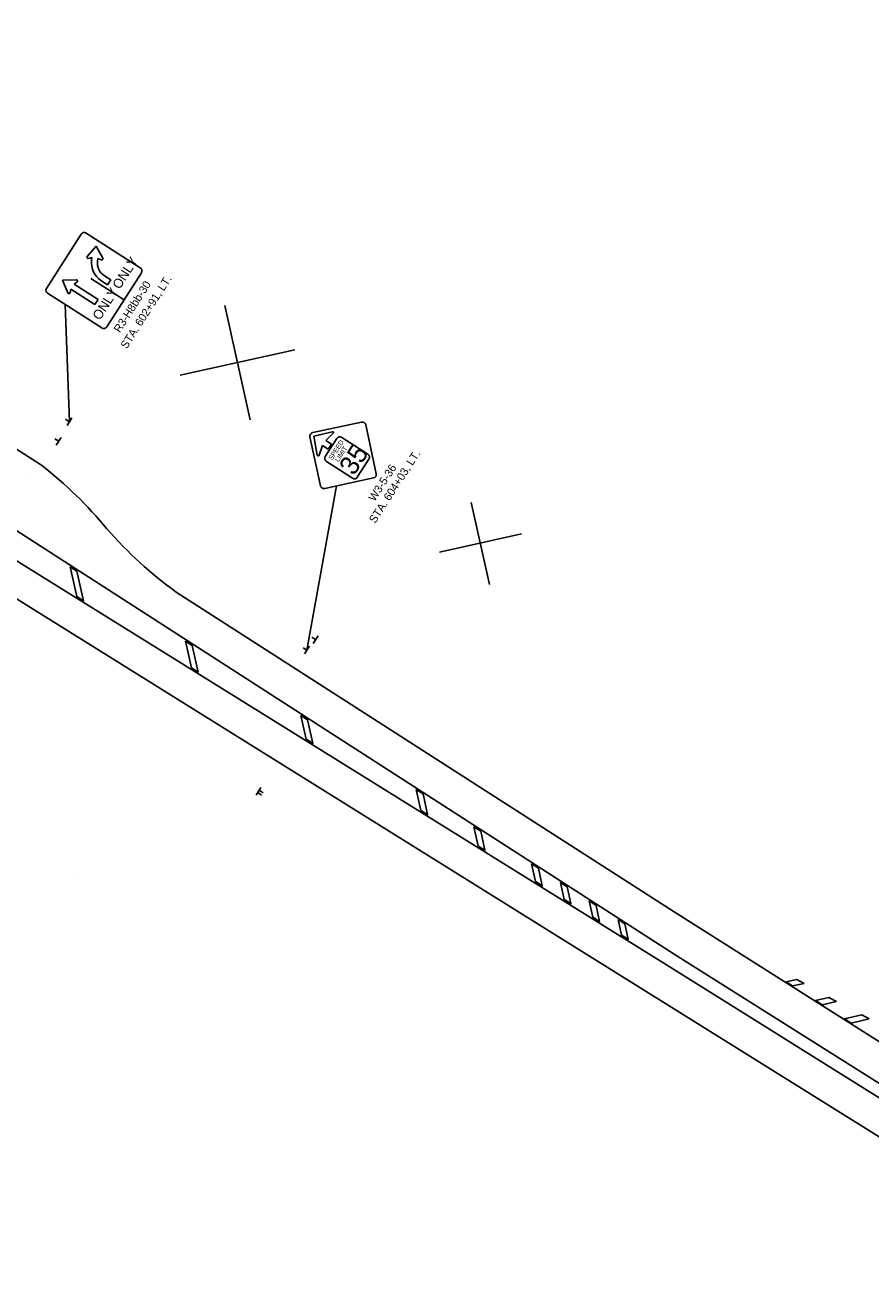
# Model space of a CAD drawing. Extents: x 134147 to 277705, y 333093 to 674220.
# Drawn here: x 134577 to 134872.9, y 339346 to 339785.7 of the extents above; entities that cross this region are included whole.
import ezdxf

# ---------------------------------------------------------------- set-up
doc = ezdxf.new("R2010")
doc.units = 0
for name, color, linetype in [('PM_P_CL_Pass_Proh_Lt', 7, 'Continuous'), ('PM_P_Crosswalk', 7, 'Continuous'), ('PM_P_Edge_Line', 7, 'Continuous'), ('RD_X_RR_Cells', 7, 'Continuous'), ('SC_Shading1', 7, 'Continuous'), ('SG_X_Mast_Arm', 7, 'Continuous'), ('SN_X_Public', 7, 'Continuous')]:
    doc.layers.add(name, color=color, linetype=linetype)

msp = doc.modelspace()

# ---------------------------------------------------------------- linework, layer by layer
at = {"layer": 'PM_P_CL_Pass_Proh_Lt'}
for p, q in [((134582.81, 339631.75), (134340.9, 339785.73)), ((134629.86, 339587.34), (134804.1, 339475.49)), ((134963.71, 339374.37), (134804.1, 339475.49))]:
    msp.add_line(p, q, dxfattribs=at)
msp.add_lwpolyline([(134261.4, 339779.15), (134524.72, 339615.24), (134559.4, 339594.06), (134955.18, 339347.16), (135495.89, 339009.41), (135762.55, 338844.38), (135838, 338797.85), (136100.62, 338633.8), (136519.79, 338375.69), (136834.87, 338179.75), (137295.14, 337894), (138361.24, 337231.38), (139110.62, 336764.01)], dxfattribs=at)
for points in [[(134592.76, 339596.2), (134595.15, 339594.66), (134597.45, 339584.31), (134595.07, 339585.79)], [(134633.12, 339570.22), (134635.51, 339568.68), (134637.57, 339559.38), (134635.2, 339560.86)], [(134673.48, 339544.23), (134675.87, 339542.69), (134677.69, 339534.47), (134675.32, 339535.92)], [(134713.84, 339518.25), (134716.23, 339516.71), (134717.83, 339509.51), (134715.45, 339510.98)], [(134734.01, 339505.26), (134736.4, 339503.72), (134737.89, 339497.04), (134735.51, 339498.51)], [(134754.19, 339492.26), (134756.58, 339490.72), (134757.96, 339484.53), (134755.57, 339486.05)], [(134764.28, 339485.77), (134766.67, 339484.23), (134767.98, 339478.34), (134765.61, 339479.79)], [(134774.37, 339479.27), (134776.76, 339477.73), (134778.01, 339472.12), (134775.64, 339473.58)], [(134784.46, 339472.78), (134786.85, 339471.24), (134788.05, 339465.87), (134785.67, 339467.34)]]:
    msp.add_lwpolyline(points, close=True, dxfattribs=at)
for centre, start, end in [((134490.16, 339513.78), 39.641, 51.8547), ((134718.42, 339708.4), 221.2641, 233.8137)]:
    msp.add_arc(centre, 150, start, end, dxfattribs=at)
at = {"layer": 'PM_P_Crosswalk'}
msp.add_line((134577.61, 339628.57), (134577.61, 339628.57), dxfattribs=at)
at = {"layer": 'PM_P_Edge_Line'}
for p, q in [((134601.94, 339708.45), (134598.76, 339704.81)), ((134604.2, 339704.17), (134601.94, 339708.45)), ((134599.15, 339704.13), (134600.41, 339704.37)), ((134600.41, 339704.37), (134600.3, 339703.37)), ((134602.36, 339703.11), (134602.48, 339704.12)), ((134602.48, 339704.12), (134603.66, 339703.6)), ((134590.08, 339696.51), (134594.91, 339696.66)), ((134591.95, 339692.05), (134590.08, 339696.51)), ((134600.06, 339697.03), (134611.64, 339689.61)), ((134603.53, 339696.42), (134605.89, 339694.92)), ((134607.01, 339696.67), (134604.84, 339698.06)), ((134605.89, 339694.92), (134607.01, 339696.67)), ((134593.08, 339693.34), (134592.74, 339692.1)), ((134601.44, 339687.98), (134593.08, 339693.34)), ((134595.19, 339695.93), (134594.2, 339695.1)), ((134594.2, 339695.1), (134602.56, 339689.74)), ((134602.56, 339689.74), (134601.44, 339687.98)), ((134592.55, 339646.96), (134591.2, 339647.82)), ((134593.41, 339648.32), (134591.7, 339645.61)), ((134678.02, 339641.88), (134684.51, 339643.48)), ((134679.22, 339635.3), (134678.02, 339641.88)), ((134682.05, 339634.81), (134686.12, 339641.11)), ((134684.82, 339642.92), (134682.24, 339640.44)), ((134682.24, 339640.44), (134684.2, 339639.17)), ((134684.2, 339639.17), (134683.03, 339637.35)), ((134687.85, 339641.48), (134696.94, 339635.6)), ((134681.07, 339638.62), (134679.86, 339635.25)), ((134683.03, 339637.35), (134681.07, 339638.62)), ((134691.52, 339627.2), (134682.42, 339633.08)), ((134697.32, 339633.87), (134693.25, 339627.58)), ((134675.64, 339567.05), (134674.29, 339567.9)), ((134676.5, 339568.4), (134674.78, 339565.7))]:
    msp.add_line(p, q, dxfattribs=at)
for points in [[(134596.67, 339712.57), (134584.52, 339693.63)], [(134617.33, 339700.81), (134598.39, 339712.95)], [(134605.57, 339680.14), (134617.71, 339699.08)], [(134584.9, 339691.91), (134603.84, 339679.76)], [(134677.63, 339643.19), (134694.74, 339646.86)], [(134696.22, 339645.9), (134699.9, 339628.79)], [(134680.34, 339624.59), (134676.67, 339641.7)], [(134698.94, 339627.31), (134681.83, 339623.63)]]:
    msp.add_lwpolyline(points, dxfattribs=at)
for centre, radius, start, end in [((134597.72, 339711.9), 1.25, 57.3324, 147.3324), ((134599.07, 339704.54), 0.417, 138.7927, 280.6708), ((134607.54, 339702.51), 7.29, 173.2474, 236.6421), ((134607.54, 339702.51), 5.21, 173.3818, 238.8158), ((134603.83, 339703.98), 0.417, 245.9471, 27.8252), ((134616.66, 339699.75), 1.25, 327.3324, 57.3324), ((134594.92, 339696.25), 0.417, 309.9706, 91.8487), ((134585.57, 339692.96), 1.25, 147.3324, 237.3324), ((134592.33, 339692.21), 0.417, 202.8162, 344.6943), ((134604.52, 339680.81), 1.25, 237.3324, 327.3324), ((134684.59, 339643.16), 0.333, 313.8866, 103.8629), ((134695, 339645.64), 1.25, 12.1272, 102.1272), ((134677.89, 339641.96), 1.25, 102.1272, 192.1272), ((134687.17, 339640.43), 1.25, 57.1272, 147.1272), ((134679.55, 339635.36), 0.333, 190.3915, 340.3677), ((134683.1, 339634.13), 1.25, 147.1272, 237.1272), ((134696.27, 339634.55), 1.25, 327.1272, 57.1272), ((134692.2, 339628.25), 1.25, 237.1272, 327.1272), ((134698.67, 339628.53), 1.25, 282.1272, 12.1272), ((134681.57, 339624.86), 1.25, 192.1272, 282.1272)]:
    msp.add_arc(centre, radius, start, end, dxfattribs=at)
at = {"layer": 'RD_X_RR_Cells'}
for p, q in [((134590.99, 339688), (134592.55, 339646.96)), ((134685.92, 339624.51), (134675.64, 339567.05))]:
    msp.add_line(p, q, dxfattribs=at)
at = {"layer": 'SC_Shading1'}
for p, q in [((134847.04, 339451.84), (134843.26, 339450.97)), ((134843.26, 339450.97), (134845.5, 339449.55)), ((134845.5, 339449.55), (134849.53, 339450.44)), ((134849.53, 339450.44), (134847.04, 339451.84)), ((134858.23, 339445.56), (134853.53, 339444.46)), ((134860.91, 339444.14), (134858.23, 339445.56)), ((134853.53, 339444.46), (134855.9, 339442.96)), ((134855.9, 339442.96), (134860.91, 339444.14)), ((134869.78, 339439.48), (134863.69, 339438.02)), ((134863.69, 339438.02), (134866.05, 339436.53)), ((134866.05, 339436.53), (134872.26, 339438.02)), ((134872.26, 339438.02), (134869.78, 339439.48))]:
    msp.add_line(p, q, dxfattribs=at)
at = {"layer": 'SG_X_Mast_Arm'}
for p, q in [((134804.14, 339460.7), (134570.14, 339611.36)), ((134565.37, 339603.66), (134800.52, 339457.53)), ((134963.25, 339360.14), (134804.14, 339460.7)), ((134800.52, 339457.53), (134961.18, 339356.81))]:
    msp.add_line(p, q, dxfattribs=at)
at = {"layer": 'SN_X_Public'}
for p, q in [((134655.75, 339647.63), (134646.91, 339687.68)), ((134631.3, 339663.23), (134671.35, 339672.07)), ((134588.78, 339640.14), (134587.43, 339641)), ((134589.63, 339641.49), (134587.92, 339638.79)), ((134733.06, 339618.69), (134739.44, 339590.05)), ((134722.04, 339601.36), (134750.69, 339607.74)), ((134678.7, 339570.66), (134677.36, 339571.53)), ((134679.57, 339572.01), (134677.84, 339569.32)), ((134657.81, 339516.27), (134659.53, 339518.96)), ((134658.41, 339517.21), (134659.76, 339516.35)), ((134658.67, 339517.62), (134658.67, 339517.62)), ((134658.93, 339518.02), (134660.27, 339517.16)), ((134595.2, 339487.14), (134595.2, 339487.14))]:
    msp.add_line(p, q, dxfattribs=at)

# ---------------------------------------------------------------- texts
at = {"layer": 'PM_P_Edge_Line'}
for s, height, rotation, p in [('ONLY', 3.333, 57.3324, (134610.14, 339693.07)), ('ONLY', 3.333, 57.3324, (134603.2, 339682.23)), ('SPEED', 1.667, 57.1272, (134684.4, 339633.34)), ('35', 6.667, 57.1272, (134692.06, 339627.79)), ('LIMIT', 1.667, 57.1272, (134686.67, 339632.76))]:
    msp.add_text(s, height=height, rotation=rotation, dxfattribs=at).set_placement(p)
at = {"layer": 'RD_X_RR_Cells'}
for s, rotation, p in [('R3-H8bb-30', 57.3324, (134610.18, 339677.89)), ('STA. 602+91, LT.', 57.3324, (134612.57, 339672.25)), ('STA. 604+03, LT.', 57.1272, (134699.49, 339611.2)), ('W3-5-36', 57.1272, (134699.31, 339618.85))]:
    msp.add_text(s, height=2.8, rotation=rotation, dxfattribs=at).set_placement(p)

doc.saveas('drawing.dxf')
